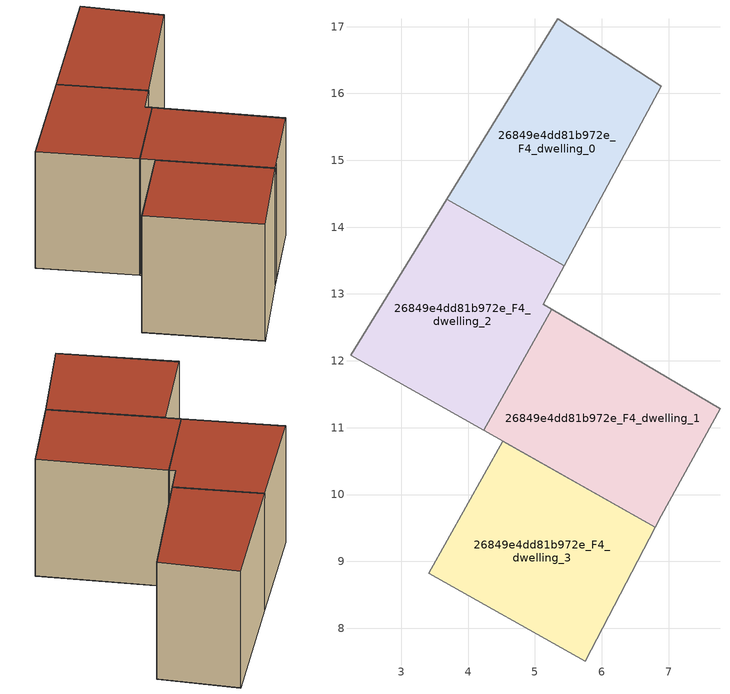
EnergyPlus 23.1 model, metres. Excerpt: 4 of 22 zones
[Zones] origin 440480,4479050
26849e4dd81b972e_F4_dwelling_0
 floor to 26849e4dd81b972e_F3_dwelling_0 (EU_floor_Construction): 5.44,13.43 6.89,16.11 5.34,17.12 3.68,14.42 z12
 wall to 26849e4dd81b972e_F4_dwelling_2 (EU_wall_Construction): 5.44,13.43 3.68,14.42 z12:15
 wall adiabatic (EU_wall_Construction): 3.68,14.42 5.34,17.12 6.89,16.11 5.44,13.43 z12:15
 roof outside (EU_roof_Construction): 6.89,16.11 5.44,13.43 3.68,14.42 5.34,17.12 z15
26849e4dd81b972e_F4_dwelling_1
 floor to 26849e4dd81b972e_F3_dwelling_1 (EU_floor_Construction): 6.89,9.68 7.77,11.28 5.25,12.77 4.23,10.96 6.8,9.51 z12
 wall to 26849e4dd81b972e_F4_dwelling_2 (EU_wall_Construction): 4.23,10.96 5.25,12.77 z12:15
 wall adiabatic (EU_wall_Construction): 5.25,12.77 7.77,11.28 6.89,9.68 6.8,9.51 4.23,10.96 z12:15
 roof outside (EU_roof_Construction): 7.77,11.28 6.89,9.68 6.8,9.51 4.23,10.96 5.25,12.77 z15
26849e4dd81b972e_F4_dwelling_2
 floor to 26849e4dd81b972e_F3_dwelling_2 (EU_floor_Construction): 4.23,10.96 5.25,12.77 5.13,12.85 5.44,13.43 3.68,14.42 2.24,12.08 z12
 wall adiabatic (EU_wall_Construction): 5.44,13.43 5.13,12.85 5.25,12.77 / 4.23,10.96 2.24,12.08 3.68,14.42 z12:15
 roof outside (EU_roof_Construction): 5.44,13.43 5.13,12.85 5.25,12.77 4.23,10.96 2.24,12.08 3.68,14.42 z15
26849e4dd81b972e_F4_dwelling_3
 floor to 26849e4dd81b972e_F3_dwelling_3 (EU_floor_Construction): 5.75,7.5 6.8,9.51 4.52,10.8 3.41,8.82 z12
 wall adiabatic (EU_wall_Construction): 4.52,10.8 6.8,9.51 5.75,7.5 3.41,8.82 4.52,10.8 z12:15
 roof outside (EU_roof_Construction): 6.8,9.51 5.75,7.5 3.41,8.82 4.52,10.8 z15
[Building]
EU S2 Campaign: North Axis=0; Terrain=City; Solar Distribution=FullExterior
[Site:Location]
Madrid: Latitude=40.5; Longitude=-3.5; Time Zone=1; Elevation=609
[SizingPeriod:WeatherFileDays]
AnnualSizingPeriod: Begin Month=1; Begin Day of Month=1; End Month=12; End Day of Month=31; Day of Week for Start Day=Monday; Use Weather File Daylight Saving Period=No; Use Weather File Rain and Snow Indicators=No
[MATERIAL]
EU_InternalMass_Material: Roughness=MediumRough; Thickness=0.1; Conductivity=1; Density=1800; Specific Heat=900; Thermal Absorptance=0.9; Solar Absorptance=0.7; Visible Absorptance=0.7
[MATERIAL:NOMASS] Roughness=MediumRough; Thermal Absorptance=0.9; Solar Absorptance=0.7; Visible Absorptance=0.7
Name | Thermal Resistance
EU_wall_NoMass | 0.459673
EU_roof_NoMass | 0.495815
EU_floor_NoMass | 0.788942
[CONSTRUCTION]
EU_wall_Construction: EU_wall_NoMass
EU_roof_Construction: EU_roof_NoMass
EU_floor_Construction: EU_floor_NoMass
EU_InternalMass_Construction: EU_InternalMass_Material
[ZONE] Type=1; Multiplier=1; Ceiling Height=autocalculate; Floor Area=autocalculate; Part of Total Floor Area=Yes
Name | Volume
26849e4dd81b972e_F4_dwelling_0 | 18.0648
26849e4dd81b972e_F4_dwelling_1 | 18.0549
26849e4dd81b972e_F4_dwelling_2 | 18.0568
26849e4dd81b972e_F4_dwelling_3 | 18.0601
[INTERNALMASS] Construction=EU_InternalMass_Construction
Name | Zone or ZoneList | Surface Area
26849e4dd81b972e_F4_dwelling_0_EU_InternalMass | 26849e4dd81b972e_F4_dwelling_0 | 7.52644
26849e4dd81b972e_F4_dwelling_1_EU_InternalMass | 26849e4dd81b972e_F4_dwelling_1 | 7.52487
26849e4dd81b972e_F4_dwelling_2_EU_InternalMass | 26849e4dd81b972e_F4_dwelling_2 | 7.52473
26849e4dd81b972e_F4_dwelling_3_EU_InternalMass | 26849e4dd81b972e_F4_dwelling_3 | 7.52637
[OTHEREQUIPMENT] Fuel Type=Electricity; Design Level Calculation Method=Watts/Area; Power per Zone Floor Area=1; Fraction Latent=0; Fraction Radiant=0; Fraction Lost=0; Carbon Dioxide Generation Rate=0; EndUse Subcategory=EU_Step8_InternalGains
Name | Zone or ZoneList or Space or SpaceList | Schedule
EU_Step8_InternalGain_26849e4dd81b972e_F4_dwelling_0_f000 | 26849e4dd81b972e_F4_dwelling_0 | EU_Step8_GainSchedule_26849e4dd81b972e_F4_dwelling_0_f000
EU_Step8_InternalGain_26849e4dd81b972e_F4_dwelling_1_f000 | 26849e4dd81b972e_F4_dwelling_1 | EU_Step8_GainSchedule_26849e4dd81b972e_F4_dwelling_1_f000
EU_Step8_InternalGain_26849e4dd81b972e_F4_dwelling_2_f000 | 26849e4dd81b972e_F4_dwelling_2 | EU_Step8_GainSchedule_26849e4dd81b972e_F4_dwelling_2_f000
EU_Step8_InternalGain_26849e4dd81b972e_F4_dwelling_3_f000 | 26849e4dd81b972e_F4_dwelling_3 | EU_Step8_GainSchedule_26849e4dd81b972e_F4_dwelling_3_f000
[ZONEVENTILATION:DESIGNFLOWRATE] Schedule=EU_AlwaysOn; Design Flow Rate Calculation Method=AirChanges/Hour; Air Changes per Hour=0.719161; Ventilation Type=Natural; Fan Pressure Rise=0; Fan Total Efficiency=1; Constant Term Coefficient=1; Temperature Term Coefficient=0; Velocity Term Coefficient=0; Velocity Squared Term Coefficient=0; Minimum Indoor Temperature=-100; Maximum Indoor Temperature=100; Delta Temperature=-100; Minimum Outdoor Temperature=-100; Maximum Outdoor Temperature=100; Maximum Wind Speed=40
Name | Zone or ZoneList or Space or SpaceList
EU_ConstantAir_26849e4dd81b972e_F4_dwelling_0 | 26849e4dd81b972e_F4_dwelling_0
EU_ConstantAir_26849e4dd81b972e_F4_dwelling_1 | 26849e4dd81b972e_F4_dwelling_1
EU_ConstantAir_26849e4dd81b972e_F4_dwelling_2 | 26849e4dd81b972e_F4_dwelling_2
EU_ConstantAir_26849e4dd81b972e_F4_dwelling_3 | 26849e4dd81b972e_F4_dwelling_3
[HVACTEMPLATE:ZONE:IDEALLOADSAIRSYSTEM] System Availability Schedule=EU_AlwaysOn; Maximum Heating Supply Air Temperature=50; Minimum Cooling Supply Air Temperature=13; Maximum Heating Supply Air Humidity Ratio=0.0156; Minimum Cooling Supply Air Humidity Ratio=0.0077; Heating Limit=NoLimit; Cooling Limit=NoLimit; Heating Availability Schedule=EU_AlwaysOn; Cooling Availability Schedule=EU_CoolingOff; Dehumidification Control Type=ConstantSensibleHeatRatio; Cooling Sensible Heat Ratio=0.7; Dehumidification Setpoint=60; Humidification Control Type=None; Humidification Setpoint=30; Outdoor Air Method=None; Outdoor Air Flow Rate per Person=0.00944; Outdoor Air Flow Rate per Zone Floor Area=0; Outdoor Air Flow Rate per Zone=0; Demand Controlled Ventilation Type=None; Outdoor Air Economizer Type=NoEconomizer; Heat Recovery Type=None; Sensible Heat Recovery Effectiveness=0.7; Latent Heat Recovery Effectiveness=0.65
Name | Template Thermostat
26849e4dd81b972e_F4_dwelling_0 | EU_HeatOnly_26849e4dd81b972e_F4_dwelling_0
26849e4dd81b972e_F4_dwelling_1 | EU_HeatOnly_26849e4dd81b972e_F4_dwelling_1
26849e4dd81b972e_F4_dwelling_2 | EU_HeatOnly_26849e4dd81b972e_F4_dwelling_2
26849e4dd81b972e_F4_dwelling_3 | EU_HeatOnly_26849e4dd81b972e_F4_dwelling_3
[SIZING:ZONE] Zone Cooling Design Supply Air Temperature Input Method=SupplyAirTemperature; Zone Cooling Design Supply Air Temperature=13; Zone Heating Design Supply Air Temperature Input Method=SupplyAirTemperature; Zone Heating Design Supply Air Temperature=50; Zone Cooling Design Supply Air Humidity Ratio=0.008; Zone Heating Design Supply Air Humidity Ratio=0.008; Cooling Design Air Flow Method=DesignDay; Cooling Design Air Flow Rate=0; Cooling Minimum Air Flow per Zone Floor Area=0.000762; Cooling Minimum Air Flow=0; Cooling Minimum Air Flow Fraction=0.2; Heating Design Air Flow Method=DesignDay; Heating Design Air Flow Rate=0; Heating Maximum Air Flow per Zone Floor Area=0.002032; Heating Maximum Air Flow=0.141576; Heating Maximum Air Flow Fraction=0.3; Account for Dedicated Outdoor Air System=No; Dedicated Outdoor Air System Control Strategy=NeutralSupplyAir; Dedicated Outdoor Air Low Setpoint Temperature for Design=autosize; Dedicated Outdoor Air High Setpoint Temperature for Design=autosize; Zone Load Sizing Method=Sensible Load Only No Latent Load; Zone Latent Cooling Design Supply Air Humidity Ratio Input Method=HumidityRatioDifference; Zone Cooling Design Supply Air Humidity Ratio Difference=0.005; Zone Latent Heating Design Supply Air Humidity Ratio Input Method=HumidityRatioDifference; Zone Humidification Design Supply Air Humidity Ratio Difference=0.005
26849e4dd81b972e_F4_dwelling_0; 26849e4dd81b972e_F4_dwelling_1; 26849e4dd81b972e_F4_dwelling_2; 26849e4dd81b972e_F4_dwelling_3
[SCHEDULE:CONSTANT]
Name | Hourly Value
EU_AlwaysOn | 1
EU_CoolingOff | 0
[SCHEDULE:FILE] Column Number=1; Rows to Skip at Top=0; Number of Hours of Data=8760; Column Separator=Comma; Interpolate to Timestep=No; Minutes per Item=60; Adjust Schedule for Daylight Savings=Yes
Name | File
EU_Step8_GainSchedule_26849e4dd81b972e_F4_dwelling_0_f000 | ../../schedules/26849e4dd81b972e/26849e4dd81b972e_F4_dwelling_0_f000_gain.csv
EU_Step8_GainSchedule_26849e4dd81b972e_F4_dwelling_1_f000 | ../../schedules/26849e4dd81b972e/26849e4dd81b972e_F4_dwelling_1_f000_gain.csv
EU_Step8_GainSchedule_26849e4dd81b972e_F4_dwelling_2_f000 | ../../schedules/26849e4dd81b972e/26849e4dd81b972e_F4_dwelling_2_f000_gain.csv
EU_Step8_GainSchedule_26849e4dd81b972e_F4_dwelling_3_f000 | ../../schedules/26849e4dd81b972e/26849e4dd81b972e_F4_dwelling_3_f000_gain.csv
